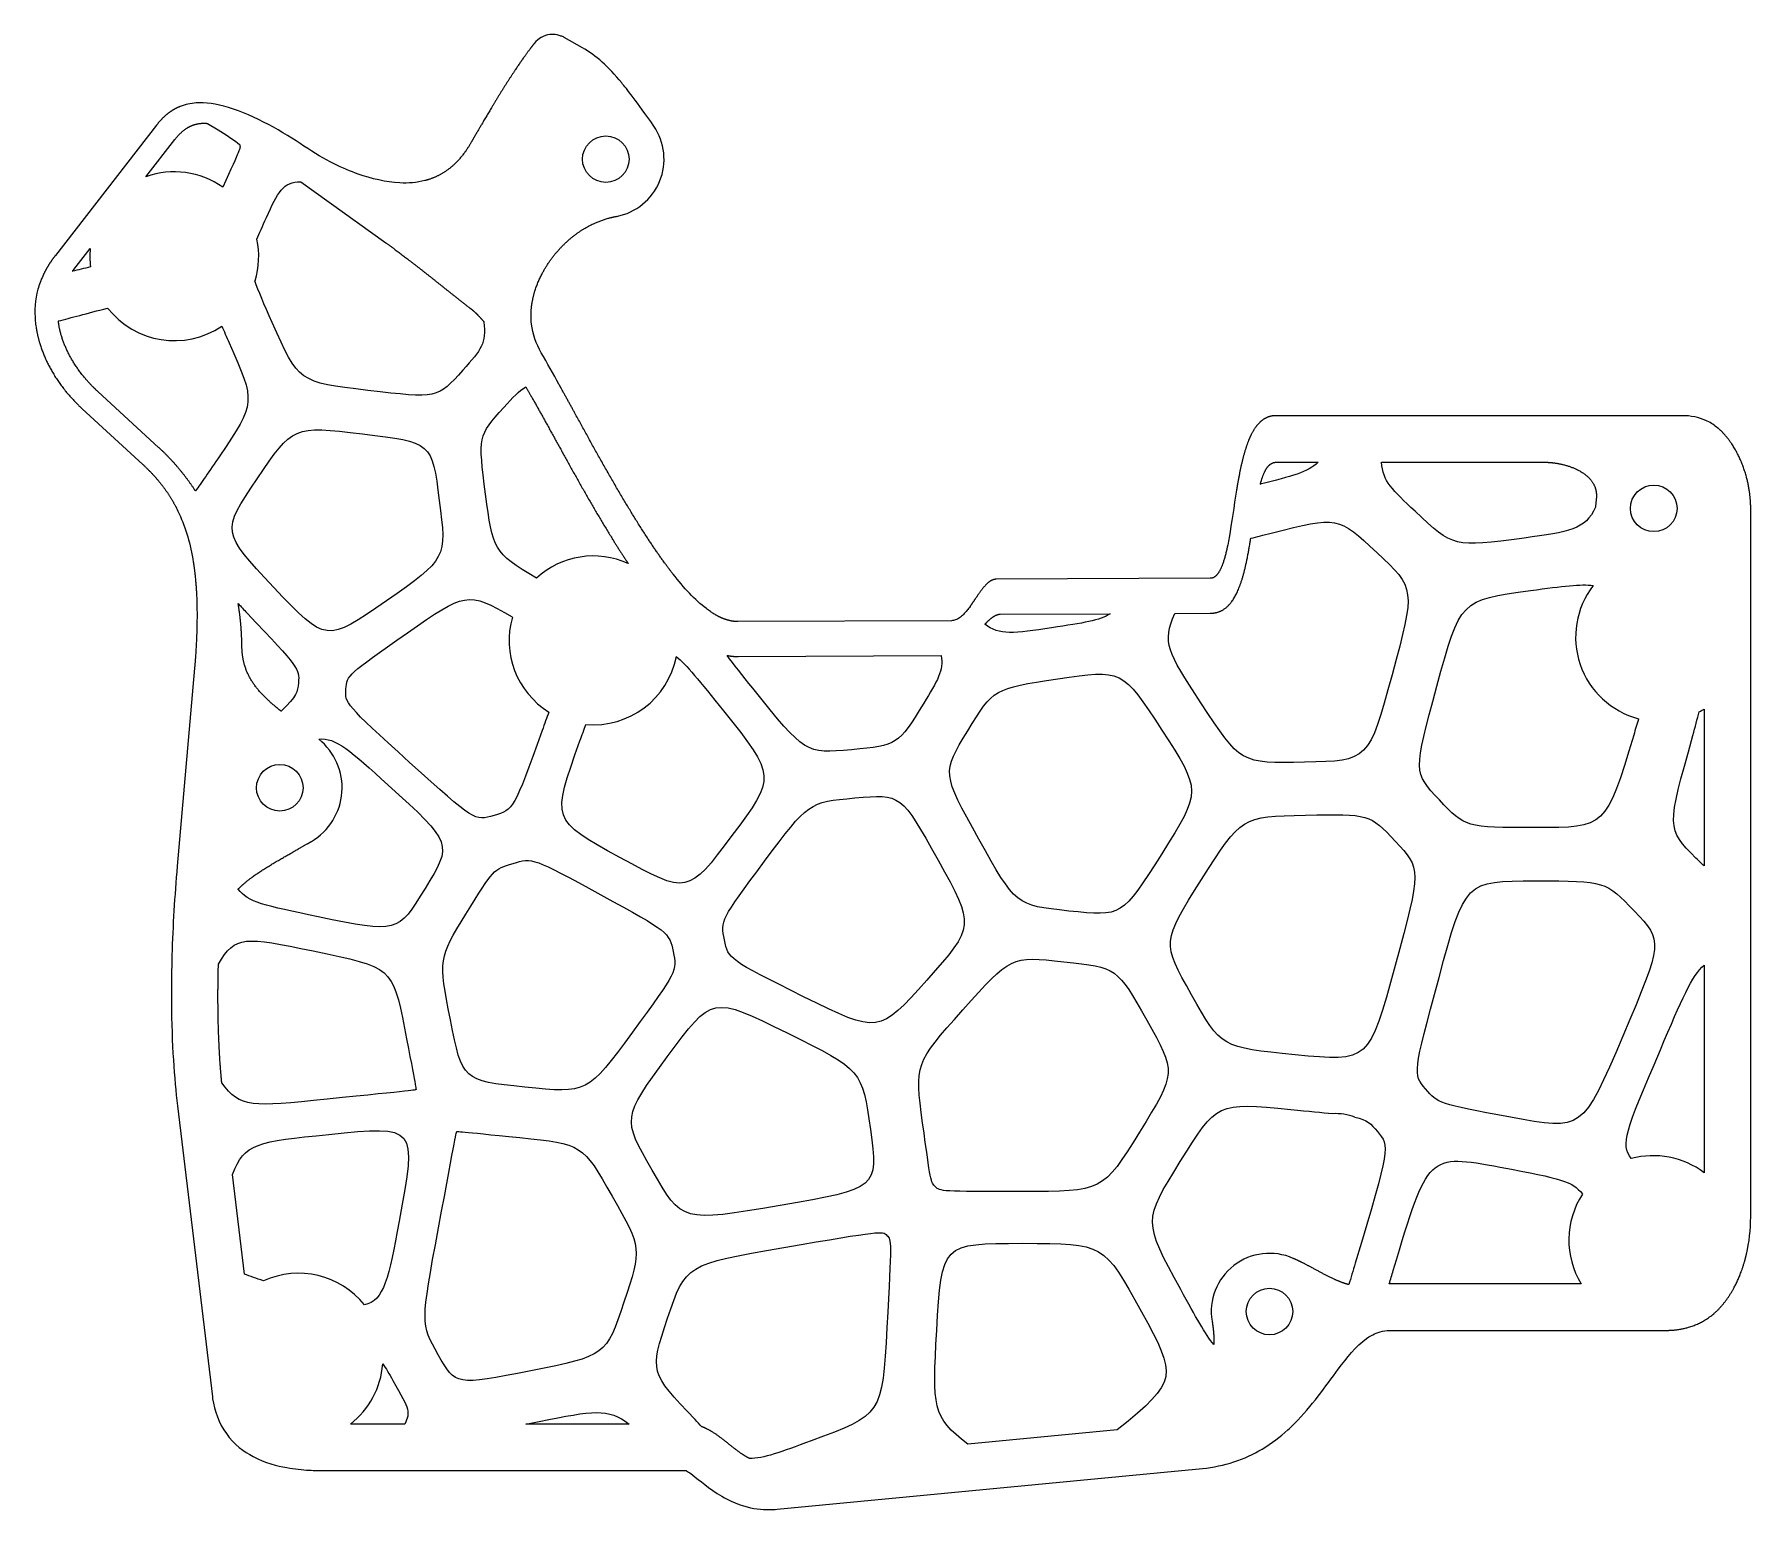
# Model space of a CAD drawing. Header units: millimetres. Extents: x -115 to 32, y -70 to 57.
import ezdxf

# ---------------------------------------------------------------- set-up
doc = ezdxf.new("R2010")
doc.units = ezdxf.units.MM
doc.layers.get('0').update_dxf_attribs({"linetype": 'CONTINUOUS'})

msp = doc.modelspace()

# ---------------------------------------------------------------- linework, layer by layer
for p, q in [((-68.01, 55.57), (-69.58, 56.46)), ((-104.59, 48.91), (-113.27, 37.73)), ((-105.5, 44.49), (-103.01, 47.69)), ((-92.19, 44.05), (-84.89, 38.81)), ((-111.69, 36.51), (-110.28, 38.33)), ((-114.93, 31.56), (-114.93, 31.54)), ((-104.41, 21.24), (-109.61, 26.02)), ((-110.96, 24.55), (-105.76, 19.77)), ((26.44, 23.96), (-8.44, 23.96)), ((-8.44, 19.96), (-4.83, 19.96)), ((0.62, 19.96), (14.69, 19.96)), ((32.33, -44.87), (32.33, 16)), ((-14.1, 9.99), (-32.48, 9.91)), ((-36.3, 6.35), (-54.65, 6.27)), ((-32.13, 6.91), (-22.67, 6.95)), ((-17.13, 6.97), (-14.09, 6.99)), ((-54.63, 3.27), (-37.2, 3.35)), ((-101.32, 2.26), (-102.81, -14.75)), ((28.33, -1.24), (28.33, -14.72)), ((28.33, -23.24), (28.33, -41.07)), ((-102.79, -35.33), (-99.79, -60.33)), ((-97.03, -49.79), (-98.05, -41.23)), ((17.76, -50.62), (1.6, -50.62)), ((1.6, -54.62), (25, -54.62)), ((-83.27, -62.67), (-87.92, -62.67)), ((-64, -62.67), (-72.86, -62.67)), ((-22.08, -63.16), (-34.91, -64.39)), ((-90.07, -66.67), (-59.11, -66.67)), ((-51.27, -69.98), (-14.76, -66.48))]:
    msp.add_line(p, q)
for centre in [(-66, 46), (24, 16), (-94, -8), (-9, -53)]:
    msp.add_circle(centre, 2)
for centre, radius, start, end in [((-66, 46), 5, -79.3896, 34.6059), ((-103.06, 37.66), 7.25, 54.9416, 109.6462), ((-103.06, 37.66), 7.25, 174.71, 187.2001), ((-103.06, 37.66), 7.25, -16.9137, 11.648), ((-103.06, 37.66), 7.25, 217.8577, 304.1842), ((24, 16), 5, 172.1427, 178.9491), ((-67.06, 4.66), 7.25, 65.7549, 132.435), ((24.54, 4.94), 7.25, 142.4214, 255.2747), ((-67.06, 4.66), 7.25, 163.9288, 238.0884), ((-67.06, 4.66), 7.25, 264.8325, 349.0109), ((24.54, 4.94), 7.25, 297.6111, 301.4349), ((-94, -8), 5.35, -59.4772, 51.2215), ((-3.36, -41), 5, 70.1769, 92.5484), ((23.96, -46.86), 7.25, 52.9366, 105.1809), ((23.96, -46.86), 7.25, 146.9826, 211.2536), ((-9, -53), 5, 65.9174, 189.5666), ((-92.39, -56.96), 7.25, 38.6541, 114.4734), ((-92.39, -56.96), 7.25, 308.0543, 355.7044)]:
    msp.add_arc(centre, radius, start, end)
for points, degree, knots in [([(-69.85, 56.58), (-69.95, 56.62), (-70.07, 56.66), (-70.39, 56.72), (-70.6, 56.73), (-71.07, 56.67), (-71.32, 56.58), (-71.77, 56.33), (-71.97, 56.16), (-72.14, 55.95)], 3, [-0.2547127, -0.2547127, -0.2547127, -0.2547127, -0.2202922, -0.2202922, -0.1562578, -0.1562578, -0.0781289, -0.0781289, 0, 0, 0, 0]), ([(-72.14, 55.95), (-72.23, 55.83), (-72.57, 55.4), (-73.14, 54.62), (-73.95, 53.44), (-75.01, 51.78), (-76, 50.13), (-76.76, 48.83), (-77.29, 47.92), (-77.55, 47.46)], 5, [-0.4406983, -0.4406983, -0.4406983, -0.4406983, -0.4406983, -0.4406983, -0.4, -0.3, -0.2, -0.1, 0, 0, 0, 0, 0, 0]), ([(-61.88, 48.84), (-63.34, 50.94), (-64.22, 52.05), (-65.79, 53.95), (-66.83, 54.91), (-68.01, 55.57)], 3, [0, 0, 0, 0, 0.766676, 0.766676, 2.880231, 2.880231, 2.880231, 2.880231]), ([(-91.93, 47.13), (-93.63, 48.29), (-96.15, 49.76), (-99.48, 50.77), (-100.39, 50.89), (-101.66, 50.8), (-102.12, 50.7), (-102.55, 50.53)], 3, [0, 0, 0, 0, 0.615575, 0.615575, 0.904314, 0.904314, 1.075273, 1.075273, 1.075273, 1.075273]), ([(-103.01, 47.69), (-102.65, 48.15), (-102.12, 48.67), (-101.56, 48.98), (-100.98, 49.11), (-100.38, 49.09), (-100.2, 49.07)], 5, [0, 0, 0, 0, 0, 0, 0.2, 0.282051, 0.282051, 0.282051, 0.282051, 0.282051, 0.282051]), ([(-77.55, 47.46), (-77.96, 46.75), (-78.66, 45.77), (-79.44, 45.05), (-80.29, 44.55), (-81.19, 44.25), (-81.53, 44.16)], 5, [-1, -1, -1, -1, -1, -1, -0.8, -0.6782261, -0.6782261, -0.6782261, -0.6782261, -0.6782261, -0.6782261]), ([(-81.53, 44.16), (-82.24, 43.98), (-82.96, 43.92), (-84.89, 44.02), (-86.13, 44.32), (-88.5, 45.16), (-90.12, 45.9), (-91.93, 47.13)], 3, [0.583175, 0.583175, 0.583175, 0.583175, 0.825871, 0.825871, 1.231248, 1.231248, 1.667752, 1.667752, 1.667752, 1.667752]), ([(-72.37, 33.41), (-72.32, 33.78), (-72.13, 34.74), (-71.57, 36.25), (-70.32, 38.19), (-68.61, 39.75), (-66.95, 40.61), (-65.72, 40.97), (-65.08, 41.09)], 5, [-0.7285683, -0.7285683, -0.7285683, -0.7285683, -0.7285683, -0.7285683, -0.6, -0.4, -0.2, 0, 0, 0, 0, 0, 0]), ([(-84.89, 38.81), (-84.24, 38.34), (-82.94, 37.37), (-81.48, 36.24), (-80.04, 35.07), (-78.59, 33.92), (-77.77, 33.28), (-77.59, 33.15)], 5, [0, 0, 0, 0, 0, 0, 0.2, 0.4, 0.4556512, 0.4556512, 0.4556512, 0.4556512, 0.4556512, 0.4556512]), ([(-114.36, 35.95), (-114.53, 35.59), (-114.66, 35.22), (-115.02, 33.93), (-115.08, 33.01), (-114.98, 31.91), (-114.96, 31.74), (-114.93, 31.56)], 3, [0.2120806, 0.2120806, 0.2120806, 0.2120806, 0.3331678, 0.3331678, 0.6130009, 0.6130009, 0.66566, 0.66566, 0.66566, 0.66566]), ([(-71.54, 29.37), (-71.98, 30.14), (-72.27, 30.96), (-72.44, 32.36), (-72.44, 32.89), (-72.37, 33.41)], 3, [0, 0, 0, 0, 0.2654692, 0.2654692, 0.424886, 0.424886, 0.424886, 0.424886]), ([(-114.93, 31.54), (-114.86, 31.12), (-114.66, 30.16), (-114.14, 28.67), (-113.37, 27.24), (-112.33, 25.9), (-111.44, 24.99), (-110.96, 24.55)], 5, [0.4489839, 0.4489839, 0.4489839, 0.4489839, 0.4489839, 0.4489839, 0.6, 0.8, 1, 1, 1, 1, 1, 1]), ([(-109.61, 26.02), (-109.99, 26.37), (-110.71, 27.1), (-111.64, 28.26), (-112.34, 29.5), (-112.8, 30.79), (-112.97, 31.66), (-113.02, 32.1), (-113.02, 32.1)], 5, [0, 0, 0, 0, 0, 0, 0.2, 0.4, 0.6, 0.600984, 0.600984, 0.600984, 0.600984, 0.600984, 0.600984]), ([(-60.26, 10.4), (-61, 11.35), (-62.74, 13.8), (-64.75, 17.1), (-66.76, 20.7), (-68.67, 24.21), (-69.8, 26.26), (-70, 26.62)], 5, [0.2488478, 0.2488478, 0.2488478, 0.2488478, 0.2488478, 0.2488478, 0.4, 0.6, 0.6427383, 0.6427383, 0.6427383, 0.6427383, 0.6427383, 0.6427383]), ([(-72.86, 26.43), (-72.34, 25.52), (-70.92, 22.99), (-69.21, 19.84), (-67.4, 16.57), (-65.53, 13.46), (-64.28, 11.57), (-64.08, 11.27)], 5, [0.2756022, 0.2756022, 0.2756022, 0.2756022, 0.2756022, 0.2756022, 0.4, 0.6, 0.6382781, 0.6382781, 0.6382781, 0.6382781, 0.6382781, 0.6382781]), ([(-8.44, 23.96), (-8.95, 23.96), (-9.46, 23.8), (-9.9, 23.45), (-10.27, 22.94), (-10.59, 22.3), (-10.63, 22.22)], 5, [0, 0, 0, 0, 0, 0, 0.2, 0.2273734, 0.2273734, 0.2273734, 0.2273734, 0.2273734, 0.2273734]), ([(29.39, 22.99), (29.11, 23.21), (28.81, 23.4), (28.17, 23.69), (27.85, 23.79), (27.17, 23.93), (26.81, 23.96), (26.44, 23.96)], 3, [1.0967862, 1.0967862, 1.0967862, 1.0967862, 1.2716945, 1.2716945, 1.4328662, 1.4328662, 1.6076695, 1.6076695, 1.6076695, 1.6076695]), ([(-10.63, 22.22), (-10.86, 21.72), (-11.16, 20.9), (-11.4, 19.96), (-11.6, 18.94), (-11.78, 17.88), (-11.83, 17.57)], 5, [0.2273734, 0.2273734, 0.2273734, 0.2273734, 0.2273734, 0.2273734, 0.4, 0.4724579, 0.4724579, 0.4724579, 0.4724579, 0.4724579, 0.4724579]), ([(32.33, 16), (32.33, 16.45), (32.27, 17.35), (32.05, 18.69), (31.53, 20.22), (30.76, 21.59), (30.06, 22.42), (29.57, 22.85), (29.39, 22.99)], 5, [0, 0, 0, 0, 0, 0, 0.2, 0.4, 0.6, 0.7108519, 0.7108519, 0.7108519, 0.7108519, 0.7108519, 0.7108519]), ([(-101.25, 17.5), (-101.32, 17.61), (-101.85, 18.41), (-102.44, 19.19), (-103.07, 19.94), (-103.76, 20.65), (-104.41, 21.24)], 5, [-0.2294064, -0.2294064, -0.2294064, -0.2294064, -0.2294064, -0.2294064, -0.2, 0, 0, 0, 0, 0, 0]), ([(-105.76, 19.77), (-105.13, 19.19), (-104.45, 18.47), (-103.86, 17.72), (-103.36, 16.95), (-102.94, 16.16), (-102.86, 16.01)], 5, [0, 0, 0, 0, 0, 0, 0.2, 0.2450399, 0.2450399, 0.2450399, 0.2450399, 0.2450399, 0.2450399]), ([(-9.79, 18.07), (-9.75, 18.21), (-9.56, 18.89), (-9.33, 19.43), (-9.06, 19.8), (-8.74, 19.96), (-8.44, 19.96)], 5, [-0.2470822, -0.2470822, -0.2470822, -0.2470822, -0.2470822, -0.2470822, -0.2, 0, 0, 0, 0, 0, 0]), ([(-11.83, 17.57), (-12.06, 16.18), (-12.25, 14.75), (-12.51, 13.28), (-12.55, 13.06), (-12.59, 12.85)], 3, [0.695623, 0.695623, 0.695623, 0.695623, 1.0160038, 1.0160038, 1.0739146, 1.0739146, 1.0739146, 1.0739146]), ([(-102.86, 16.01), (-102.78, 15.85), (-102.71, 15.69), (-102.06, 14.28), (-101.67, 12.92), (-101.43, 11.39)], 3, [0.4878121, 0.4878121, 0.4878121, 0.4878121, 0.5416064, 0.5416064, 0.9523088, 0.9523088, 0.9523088, 0.9523088]), ([(-14.09, 6.99), (-13.57, 6.99), (-12.65, 7.26), (-11.8, 8.25), (-11.25, 9.89), (-10.87, 11.85), (-10.67, 13.04), (-10.61, 13.43)], 5, [-1, -1, -1, -1, -1, -1, -0.8, -0.6, -0.5022876, -0.5022876, -0.5022876, -0.5022876, -0.5022876, -0.5022876]), ([(-12.59, 12.85), (-12.66, 12.51), (-12.88, 11.52), (-13.14, 10.73), (-13.45, 10.2), (-13.82, 9.99), (-14.1, 9.99)], 5, [0.7032201, 0.7032201, 0.7032201, 0.7032201, 0.7032201, 0.7032201, 0.8, 1, 1, 1, 1, 1, 1]), ([(-101.43, 11.39), (-101.38, 11.1), (-101.24, 10.09), (-101.09, 8.33), (-101.07, 6.52), (-101.14, 4.65), (-101.25, 3.06), (-101.32, 2.26)], 5, [0.5168525, 0.5168525, 0.5168525, 0.5168525, 0.5168525, 0.5168525, 0.6, 0.8, 1, 1, 1, 1, 1, 1]), ([(-57.01, 7.13), (-57.13, 7.21), (-57.25, 7.3), (-58.35, 8.13), (-59.31, 9.19), (-60.24, 10.37), (-60.25, 10.38), (-60.26, 10.4)], 3, [0.2543383, 0.2543383, 0.2543383, 0.2543383, 0.2981824, 0.2981824, 0.6689253, 0.6689253, 0.6743038, 0.6743038, 0.6743038, 0.6743038]), ([(-32.48, 9.91), (-32.63, 9.91), (-32.93, 9.83), (-33.37, 9.51), (-33.82, 8.92), (-34.26, 8.24), (-34.56, 7.8), (-34.71, 7.59), (-34.71, 7.58)], 5, [0, 0, 0, 0, 0, 0, 0.2, 0.4, 0.6, 0.6016782, 0.6016782, 0.6016782, 0.6016782, 0.6016782, 0.6016782]), ([(-97.25, 4.15), (-97.26, 4.56), (-97.28, 5.3), (-97.33, 6.03), (-97.41, 6.77), (-97.52, 7.49), (-97.57, 7.82)], 5, [-0.8953787, -0.8953787, -0.8953787, -0.8953787, -0.8953787, -0.8953787, -0.8, -0.7224715, -0.7224715, -0.7224715, -0.7224715, -0.7224715, -0.7224715]), ([(-34.71, 7.58), (-34.8, 7.47), (-34.89, 7.35), (-35.18, 6.99), (-35.39, 6.76), (-35.73, 6.52), (-35.84, 6.46), (-36.07, 6.38), (-36.18, 6.35), (-36.3, 6.35)], 3, [0.289692, 0.289692, 0.289692, 0.289692, 0.3249064, 0.3249064, 0.4077089, 0.4077089, 0.4454896, 0.4454896, 0.4807376, 0.4807376, 0.4807376, 0.4807376]), ([(-33.44, 6.05), (-33.32, 6.17), (-33.04, 6.46), (-32.76, 6.7), (-32.51, 6.85), (-32.26, 6.91), (-32.13, 6.91)], 5, [-0.3307108, -0.3307108, -0.3307108, -0.3307108, -0.3307108, -0.3307108, -0.2, 0, 0, 0, 0, 0, 0]), ([(-93.89, -1.42), (-93.97, -1.36), (-94.38, -1.03), (-95.09, -0.43), (-96.05, 0.5), (-96.78, 1.57), (-97.16, 2.77), (-97.25, 3.67), (-97.25, 4.15)], 5, [0.3539035, 0.3539035, 0.3539035, 0.3539035, 0.3539035, 0.3539035, 0.4, 0.6, 0.8, 1, 1, 1, 1, 1, 1]), ([(-97.57, -16.7), (-97.5, -16.63), (-97.11, -16.25), (-96.33, -15.6), (-95.06, -14.76), (-93.7, -13.99), (-92.47, -13.3), (-91.67, -12.84), (-91.28, -12.61)], 5, [-0.644849, -0.644849, -0.644849, -0.644849, -0.644849, -0.644849, -0.6, -0.4, -0.2, 0, 0, 0, 0, 0, 0]), ([(-103.26, -22.39), (-103.29, -23.24), (-103.3, -24.09), (-103.33, -28.85), (-103.15, -31.94), (-102.89, -34.42)], 3, [0.767077, 0.767077, 0.767077, 0.767077, 1.023964, 1.023964, 2.193587, 2.193587, 2.193587, 2.193587]), ([(-98.98, -33.35), (-99.03, -32.86), (-99.14, -31.59), (-99.26, -29.55), (-99.32, -27.51), (-99.32, -25.47), (-99.29, -23.92), (-99.27, -23.16)], 5, [-0.923537, -0.923537, -0.923537, -0.923537, -0.923537, -0.923537, -0.8, -0.6, -0.4077404, -0.4077404, -0.4077404, -0.4077404, -0.4077404, -0.4077404]), ([(31.93, -48.22), (31.94, -48.17), (31.95, -48.12), (32.21, -47.03), (32.33, -45.96), (32.33, -44.87)], 3, [1.0295937, 1.0295937, 1.0295937, 1.0295937, 1.04369, 1.04369, 1.3668248, 1.3668248, 1.3668248, 1.3668248]), ([(-2.18, -50.69), (-2.34, -50.65), (-2.77, -50.52), (-3.47, -50.24), (-4.42, -49.75), (-5.37, -49.22), (-6.16, -48.8), (-6.69, -48.55), (-6.96, -48.44)], 5, [-0.710991, -0.710991, -0.710991, -0.710991, -0.710991, -0.710991, -0.6, -0.4, -0.2, 0, 0, 0, 0, 0, 0]), ([(25, -54.62), (25.65, -54.62), (26.85, -54.5), (28.39, -53.98), (29.9, -52.75), (30.96, -51.05), (31.54, -49.63), (31.82, -48.66), (31.93, -48.22)], 5, [0, 0, 0, 0, 0, 0, 0.2, 0.4, 0.6, 0.7644658, 0.7644658, 0.7644658, 0.7644658, 0.7644658, 0.7644658]), ([(-7.43, -63.17), (-7.24, -63), (-7.04, -62.81), (-5.37, -61.13), (-4.19, -59.42), (-2.39, -57.01), (-1.56, -55.95), (-0.4, -55.12), (-0.18, -55), (0.01, -54.92)], 3, [0.762811, 0.762811, 0.762811, 0.762811, 0.8178716, 0.8178716, 1.2322193, 1.2322193, 1.4965191, 1.4965191, 1.5723307, 1.5723307, 1.5723307, 1.5723307]), ([(-99.79, -60.33), (-99.78, -60.39), (-99.78, -60.44), (-99.77, -60.5), (-99.62, -61.51), (-99.23, -62.61), (-98.59, -63.49), (-97.93, -64.41), (-97.07, -65.05), (-96.29, -65.46), (-95.22, -66.03), (-94.26, -66.25), (-93.4, -66.4), (-92.72, -66.52), (-92.09, -66.59), (-91.48, -66.63)], 3, [-1, -1, -1, -1, -0.9903296, -0.9903296, -0.9903296, -0.8077832, -0.8077832, -0.8077832, -0.6197644, -0.6197644, -0.6197644, -0.3629127, -0.3629127, -0.3629127, -0.1597162, -0.1597162, -0.1597162, -0.1597162]), ([(-53.64, -65.63), (-53.86, -65.52), (-54.36, -65.23), (-55.11, -64.67), (-55.89, -63.99), (-56.7, -63.39), (-57.34, -63.06), (-57.69, -62.92), (-57.75, -62.9)], 5, [-0.7509284, -0.7509284, -0.7509284, -0.7509284, -0.7509284, -0.7509284, -0.6, -0.4, -0.2, -0.1639102, -0.1639102, -0.1639102, -0.1639102, -0.1639102, -0.1639102]), ([(-14.76, -66.48), (-12.91, -66.3), (-11.11, -65.7), (-9.62, -64.81), (-8.8, -64.32), (-8.08, -63.76), (-7.43, -63.17)], 3, [0, 0, 0, 0, 0.1711286, 0.1711286, 0.1711286, 0.264863, 0.264863, 0.264863, 0.264863]), ([(-59.11, -66.67), (-59.06, -66.69), (-58.96, -66.75), (-58.16, -67.29), (-57.54, -67.91), (-56, -68.9), (-55.21, -69.38), (-53.35, -69.95), (-52.6, -70.02), (-51.96, -70.02)], 3, [0, 0, 0, 0, 0.0154714, 0.0154714, 0.0748161, 0.0748161, 0.0974632, 0.0974632, 0.1155872, 0.1155872, 0.1155872, 0.1155872])]:
    msp.add_open_spline(points, degree=degree, knots=knots)
for points, degree in [([(-69.58, 56.46), (-69.67, 56.51), (-69.76, 56.55), (-69.85, 56.58)], 3), ([(-102.55, 50.53), (-103, 50.35), (-103.43, 50.1), (-103.84, 49.79), (-104.23, 49.39), (-104.59, 48.91)], 5), ([(-100.2, 49.07), (-97.47, 47.37), (-97.46, 47.32), (-97.43, 47.16)], 3), ([(-97.43, 47.16), (-97.38, 46.95), (-97.37, 46.94), (-98.9, 43.59)], 3), ([(-95.15, 40.98), (-94.16, 43.14), (-93.73, 44.1), (-92.19, 44.05)], 3), ([(-95.96, 39.12), (-95.76, 39.64), (-95.48, 40.24), (-95.15, 40.98)], 3), ([(-113.27, 37.73), (-113.55, 37.38), (-113.79, 37.03), (-114.01, 36.67), (-114.2, 36.31), (-114.36, 35.95)], 5), ([(-110.25, 36.75), (-110.81, 36.61), (-111.33, 36.48), (-111.8, 36.37)], 3), ([(-111.8, 36.37), (-111.78, 36.4), (-111.76, 36.43), (-111.74, 36.45), (-111.72, 36.48), (-111.69, 36.51)], 5), ([(-94.65, 31.97), (-95.36, 33.57), (-95.85, 34.67), (-96.13, 35.55)], 3), ([(-113.02, 32.1), (-111.96, 32.38), (-110.58, 32.74), (-108.79, 33.21)], 3), ([(-77.59, 33.15), (-77.39, 33), (-77.18, 32.81), (-76.95, 32.58), (-76.72, 32.32), (-76.47, 32.03)], 5), ([(-98.99, 31.66), (-98.79, 31.23), (-98.58, 30.75), (-98.34, 30.21)], 3), ([(-86.43, 26.14), (-92.39, 26.84), (-92.39, 26.84), (-94.65, 31.97)], 3), ([(-76.47, 32.03), (-76.25, 30.14), (-76.68, 29.66), (-78.27, 27.88)], 3), ([(-98.34, 30.21), (-96.07, 25.08), (-96.07, 25.08), (-99.15, 20.52)], 3), ([(-70, 26.62), (-70.52, 27.57), (-71.04, 28.49), (-71.54, 29.37)], 3), ([(-78.27, 27.88), (-80.46, 25.43), (-80.46, 25.43), (-86.43, 26.14)], 3), ([(-74.77, 24.66), (-73.97, 25.55), (-73.46, 26.12), (-72.86, 26.43)], 3), ([(-76.32, 17.21), (-76.97, 22.22), (-76.97, 22.22), (-74.77, 24.66)], 3), ([(-95.94, 18.54), (-92.86, 23.1), (-92.86, 23.1), (-86.9, 22.4)], 3), ([(-86.9, 22.4), (-80.94, 21.69), (-80.94, 21.69), (-80.3, 16.69)], 3), ([(-99.15, 20.52), (-100.09, 19.14), (-100.74, 18.18), (-101.25, 17.5)], 3), ([(-4.83, 19.96), (-5.69, 19.11), (-7.11, 18.75), (-9.79, 18.07)], 3), ([(3.5, 15.75), (1.54, 17.58), (0.73, 18.33), (0.62, 19.96)], 3), ([(14.69, 19.96), (14.94, 19.96), (15.44, 19.93), (16.2, 19.81), (17.21, 19.5), (18.31, 18.89), (18.91, 18.18), (19.1, 17.5), (19.09, 16.97), (19.05, 16.68)], 5), ([(-94.52, 9.21), (-99.02, 13.98), (-99.02, 13.98), (-95.94, 18.54)], 3), ([(-80.3, 16.69), (-79.66, 11.68), (-79.66, 11.68), (-84.83, 8.06)], 3), ([(-71.95, 10.01), (-75.69, 12.22), (-75.72, 12.48), (-76.32, 17.21)], 3), ([(-8.85, 13.88), (-3.11, 15.33), (-3.11, 15.33), (0.21, 12.22)], 3), ([(12.86, 13.45), (6.82, 12.64), (6.82, 12.64), (3.5, 15.75)], 3), ([(19, 16.09), (18.12, 14.17), (16.73, 13.98), (12.86, 13.45)], 3), ([(-10.61, 13.43), (-10.09, 13.57), (-9.51, 13.72), (-8.85, 13.88)], 3), ([(0.21, 12.22), (3.53, 9.11), (3.53, 9.11), (1.53, 1.71)], 3), ([(-84.83, 8.06), (-90.01, 4.45), (-90.01, 4.45), (-94.52, 9.21)], 3), ([(5.37, 0.72), (7.38, 8.12), (7.38, 8.12), (13.42, 8.94)], 3), ([(13.42, 8.94), (16.23, 9.32), (17.73, 9.52), (18.8, 9.37)], 3), ([(-97.57, 7.82), (-97.33, 7.56), (-97.08, 7.29), (-96.81, 7.01)], 3), ([(-83.04, 5.31), (-78.1, 8.76), (-77.87, 8.92), (-74.03, 6.67)], 3), ([(-96.81, 7.01), (-92.3, 2.24), (-92.3, 2.24), (-92.4, 1.02)], 3), ([(-54.65, 6.27), (-55.1, 6.27), (-55.56, 6.36), (-56.03, 6.53), (-56.52, 6.79), (-57.01, 7.13)], 5), ([(-27.71, 5.74), (-30.9, 5.26), (-32.24, 5.05), (-33.44, 6.05)], 3), ([(-22.67, 6.95), (-23.59, 6.36), (-24.97, 6.15), (-27.71, 5.74)], 3), ([(-14.89, -0.7), (-17.8, 3.76), (-18.22, 4.42), (-17.13, 6.97)], 3), ([(-88.32, 0.47), (-88.21, 1.69), (-88.21, 1.69), (-83.04, 5.31)], 3), ([(-59.95, 3.28), (-59.08, 2.59), (-57.96, 1.19), (-55.89, -1.4)], 3), ([(-55.59, 3.37), (-55.4, 3.33), (-55.2, 3.3), (-55.01, 3.28), (-54.82, 3.27), (-54.63, 3.27)], 5), ([(-53.37, 0.54), (-54.29, 1.69), (-55.02, 2.61), (-55.59, 3.37)], 3), ([(-37.2, 3.35), (-36.97, 2.08), (-37.52, 1.18), (-38.7, -0.74)], 3), ([(-27.18, 1.35), (-21.66, 2.19), (-21.66, 2.19), (-18.25, -3.04)], 3), ([(1.53, 1.71), (-0.48, -5.69), (-0.48, -5.69), (-5.98, -5.81)], 3), ([(-92.4, 1.02), (-92.47, 0.2), (-92.49, -0.07), (-93.89, -1.42)], 3), ([(-82.85, -5.82), (-88.42, -0.75), (-88.42, -0.75), (-88.32, 0.47)], 3), ([(-44.89, -4.73), (-48.86, -5.09), (-48.86, -5.09), (-53.37, 0.54)], 3), ([(-34.92, -3.11), (-32.7, 0.52), (-32.7, 0.52), (-27.18, 1.35)], 3), ([(5.59, -9.05), (3.36, -6.68), (3.36, -6.68), (5.37, 0.72)], 3), ([(-55.89, -1.4), (-51.38, -7.03), (-51.38, -7.03), (-55.17, -12.11)], 3), ([(-38.7, -0.74), (-40.92, -4.36), (-40.92, -4.36), (-44.89, -4.73)], 3), ([(-5.98, -5.81), (-11.48, -5.93), (-11.48, -5.93), (-14.89, -0.7)], 3), ([(-70.89, -1.5), (-71.07, -1.98), (-71.26, -2.51), (-71.46, -3.08)], 3), ([(-68.22, -3.97), (-68.04, -3.47), (-67.87, -3), (-67.72, -2.56)], 3), ([(22.7, -2.07), (22.57, -2.51), (22.43, -2.97), (22.28, -3.47)], 3), ([(27.37, -3.5), (27.57, -2.76), (27.74, -2.09), (27.9, -1.48)], 3), ([(-90.65, -3.83), (-89.23, -3.63), (-87.87, -4.88), (-84.72, -7.74)], 3), ([(-71.46, -3.08), (-73.91, -9.88), (-73.91, -9.88), (-75.6, -10.38)], 3), ([(-64.81, -13.98), (-70.67, -10.77), (-70.67, -10.77), (-68.22, -3.97)], 3), ([(-33.96, -12.42), (-37.13, -6.73), (-37.13, -6.73), (-34.92, -3.11)], 3), ([(-18.25, -3.04), (-14.85, -8.27), (-14.85, -8.27), (-18.26, -13.68)], 3), ([(22.28, -3.47), (19.89, -11.43), (19.89, -11.43), (13.85, -11.43)], 3), ([(27.62, -14.04), (25.11, -11.5), (25.11, -11.5), (27.37, -3.5)], 3), ([(-75.6, -10.38), (-77.28, -10.88), (-77.28, -10.88), (-82.85, -5.82)], 3), ([(-84.72, -7.74), (-79.16, -12.8), (-79.16, -12.8), (-81.52, -16.65)], 3), ([(-44.61, -8.88), (-40.64, -8.52), (-40.64, -8.52), (-37.47, -14.21)], 3), ([(-52.37, -14.32), (-48.59, -9.24), (-48.59, -9.24), (-44.61, -8.88)], 3), ([(-5.91, -10.35), (-0.41, -10.24), (-0.41, -10.24), (1.81, -12.61)], 3), ([(13.85, -11.43), (7.82, -11.42), (7.82, -11.42), (5.59, -9.05)], 3), ([(-14.83, -15.88), (-11.41, -10.47), (-11.41, -10.47), (-5.91, -10.35)], 3), ([(-55.17, -12.11), (-58.96, -17.18), (-58.96, -17.18), (-64.81, -13.98)], 3), ([(-26.23, -18.59), (-30.8, -18.1), (-30.8, -18.1), (-33.96, -12.42)], 3), ([(1.81, -12.61), (4.04, -14.97), (4.04, -14.97), (1.8, -23.27)], 3), ([(-78.01, -18.85), (-75.66, -15), (-75.66, -15), (-73.97, -14.5)], 3), ([(-73.97, -14.5), (-72.28, -14), (-72.28, -14), (-66.42, -17.2)], 3), ([(-55.81, -21.07), (-56.16, -19.4), (-56.16, -19.4), (-52.37, -14.32)], 3), ([(-37.47, -14.21), (-34.31, -19.9), (-34.31, -19.9), (-38.43, -24.53)], 3), ([(-18.26, -13.68), (-21.67, -19.08), (-21.67, -19.08), (-26.23, -18.59)], 3), ([(28.33, -14.72), (28.11, -14.52), (27.88, -14.29), (27.62, -14.04)], 3), ([(-102.81, -14.75), (-103.03, -17.3), (-103.19, -19.84), (-103.26, -22.39)], 3), ([(-15.69, -25.8), (-18.24, -21.28), (-18.24, -21.28), (-14.83, -15.88)], 3), ([(5.56, -24.29), (7.8, -16), (7.8, -16), (13.84, -16)], 3), ([(13.84, -16), (19.87, -16.01), (19.87, -16.01), (22.34, -18.6)], 3), ([(-90.7, -19.09), (-95.29, -18.14), (-96.79, -17.83), (-97.57, -16.7)], 3), ([(-81.52, -16.65), (-83.87, -20.5), (-83.87, -20.5), (-90.7, -19.09)], 3), ([(-66.42, -17.2), (-60.57, -20.41), (-60.57, -20.41), (-60.21, -22.08)], 3), ([(-79.35, -27.93), (-80.37, -22.7), (-80.37, -22.7), (-78.01, -18.85)], 3), ([(22.34, -18.6), (24.8, -21.19), (24.8, -21.19), (21.34, -29.33)], 3), ([(-99.27, -23.16), (-97.82, -20.64), (-96.99, -20.81), (-91.14, -22.02)], 3), ([(-91.14, -22.02), (-84.32, -23.43), (-84.32, -23.43), (-83.29, -28.66)], 3), ([(-60.21, -22.08), (-59.86, -23.75), (-59.86, -23.75), (-63.72, -29.01)], 3), ([(-49.01, -25.95), (-55.46, -22.74), (-55.46, -22.74), (-55.81, -21.07)], 3), ([(-35.34, -27.09), (-31.22, -22.46), (-31.22, -22.46), (-26.65, -22.95)], 3), ([(-26.65, -22.95), (-22.09, -23.44), (-22.09, -23.44), (-19.54, -27.96)], 3), ([(1.8, -23.27), (-0.45, -31.56), (-0.45, -31.56), (-6.79, -30.94)], 3), ([(24.57, -30.51), (26.42, -26.16), (27.28, -24.14), (28.33, -23.24)], 3), ([(-38.43, -24.53), (-42.56, -29.15), (-42.56, -29.15), (-49.01, -25.95)], 3), ([(4.4, -33.87), (3.32, -32.59), (3.32, -32.59), (5.56, -24.29)], 3), ([(-6.79, -30.94), (-13.14, -30.32), (-13.14, -30.32), (-15.69, -25.8)], 3), ([(-72.95, -33.72), (-78.32, -33.16), (-78.32, -33.16), (-79.35, -27.93)], 3), ([(-60.72, -31.12), (-56.87, -25.86), (-56.87, -25.86), (-50.42, -29.07)], 3), ([(-38.79, -36.79), (-39.47, -31.72), (-39.47, -31.72), (-35.34, -27.09)], 3), ([(-19.54, -27.96), (-17, -32.47), (-17, -32.47), (-20.16, -37.58)], 3), ([(-83.29, -28.66), (-82.27, -33.9), (-82.27, -33.9), (-82.31, -33.94)], 3), ([(-63.72, -29.01), (-67.57, -34.27), (-67.57, -34.27), (-72.95, -33.72)], 3), ([(-50.42, -29.07), (-43.97, -32.27), (-43.97, -32.27), (-43.28, -37.35)], 3), ([(21.34, -29.33), (17.89, -37.48), (17.89, -37.48), (11.69, -36.31)], 3), ([(22.06, -39.86), (21.16, -38.55), (21.5, -37.74), (24.57, -30.51)], 3), ([(-62.02, -40.85), (-64.58, -36.37), (-64.58, -36.37), (-60.72, -31.12)], 3), ([(-89.94, -34.76), (-96.45, -35.42), (-97.37, -35.52), (-98.98, -33.35)], 3), ([(11.69, -36.31), (5.49, -35.14), (5.49, -35.14), (4.4, -33.87)], 3), ([(-102.89, -34.42), (-102.86, -34.73), (-102.83, -35.03), (-102.79, -35.33)], 3), ([(-82.31, -33.94), (-82.36, -33.98), (-82.36, -33.98), (-89.94, -34.76)], 3), ([(-16.67, -40.12), (-13.51, -35.02), (-13.51, -35.02), (-7.16, -35.64)], 3), ([(-37.69, -42.28), (-38.1, -41.87), (-38.1, -41.87), (-38.79, -36.79)], 3), ([(-7.16, -35.64), (-5.63, -35.79), (-4.47, -35.9), (-3.58, -36)], 3), ([(-1.66, -36.3), (-0.58, -36.54), (-0.31, -36.86), (0.27, -37.54)], 3), ([(-98.05, -41.23), (-97.09, -38.52), (-95.89, -38.4), (-89.8, -37.78)], 3), ([(-89.8, -37.78), (-82.22, -37.01), (-82.22, -37.01), (-83.75, -45.23)], 3), ([(-80.37, -45.82), (-78.85, -37.59), (-78.85, -37.59), (-78.8, -37.55)], 3), ([(-78.8, -37.55), (-78.76, -37.51), (-78.76, -37.51), (-73.38, -38.06)], 3), ([(-73.38, -38.06), (-68.01, -38.61), (-68.01, -38.61), (-65.45, -43.09)], 3), ([(-43.28, -37.35), (-42.6, -42.43), (-42.6, -42.43), (-51.03, -43.88)], 3), ([(-20.16, -37.58), (-23.32, -42.69), (-23.32, -42.69), (-30.3, -42.69)], 3), ([(0.27, -37.54), (1.36, -38.81), (1.36, -38.81), (-1.63, -48.84)], 3), ([(-51.03, -43.88), (-59.47, -45.34), (-59.47, -45.34), (-62.02, -40.85)], 3), ([(-16.62, -51.11), (-19.84, -45.23), (-19.84, -45.23), (-16.67, -40.12)], 3), ([(1.63, -49.46), (4.62, -39.44), (4.62, -39.44), (10.82, -40.6)], 3), ([(10.82, -40.6), (16.2, -41.62), (16.91, -41.75), (17.88, -42.9)], 3), ([(-30.3, -42.69), (-37.27, -42.69), (-37.27, -42.69), (-37.69, -42.28)], 3), ([(-65.45, -43.09), (-62.9, -47.57), (-62.9, -47.57), (-64.44, -52.19)], 3), ([(-83.75, -45.23), (-84.66, -50.11), (-85.03, -52.09), (-86.73, -52.43)], 3), ([(-80.4, -56.71), (-81.9, -54.05), (-81.9, -54.05), (-80.37, -45.82)], 3), ([(-50.71, -47.5), (-42.27, -46.05), (-42.27, -46.05), (-41.86, -46.46)], 3), ([(-41.86, -46.46), (-41.45, -46.87), (-41.45, -46.87), (-41.86, -54.37)], 3), ([(-37.58, -54.64), (-37.16, -47.14), (-37.16, -47.14), (-30.19, -47.14)], 3), ([(-30.19, -47.14), (-23.21, -47.14), (-23.21, -47.14), (-20, -53.02)], 3), ([(-60.69, -53.57), (-59.14, -48.96), (-59.14, -48.96), (-50.71, -47.5)], 3), ([(-95.39, -50.36), (-96.02, -50.16), (-96.56, -49.97), (-97.03, -49.79)], 3), ([(-1.63, -48.84), (-1.83, -49.5), (-2.01, -50.12), (-2.18, -50.69)], 3), ([(1.28, -50.62), (1.39, -50.25), (1.51, -49.86), (1.63, -49.46)], 3), ([(-13.77, -55.84), (-14.53, -54.94), (-15.31, -53.52), (-16.62, -51.11)], 3), ([(1.6, -50.62), (1.53, -50.62), (1.47, -50.62), (1.41, -50.62), (1.34, -50.62), (1.28, -50.62)], 5), ([(-64.44, -52.19), (-65.98, -56.8), (-65.98, -56.8), (-72.44, -58.09)], 3), ([(-20, -53.02), (-16.94, -58.63), (-16.79, -58.89), (-22.08, -63.16)], 3), ([(-58.34, -62.28), (-62.23, -58.19), (-62.23, -58.19), (-60.69, -53.57)], 3), ([(-41.86, -54.37), (-42.27, -61.86), (-42.27, -61.86), (-48.37, -64.11)], 3), ([(-13.93, -53.83), (-13.86, -54.23), (-13.81, -54.63), (-13.78, -55.03), (-13.77, -55.44), (-13.77, -55.84)], 5), ([(-34.91, -64.39), (-37.99, -62.03), (-37.94, -61.26), (-37.58, -54.64)], 3), ([(0.01, -54.92), (0.44, -54.72), (0.89, -54.62), (1.6, -54.62)], 3), ([(-72.44, -58.09), (-78.89, -59.37), (-78.89, -59.37), (-80.4, -56.71)], 3), ([(-85.16, -57.5), (-84.88, -57.88), (-84.62, -58.33), (-84.3, -58.91)], 3), ([(-84.3, -58.91), (-82.8, -61.57), (-82.79, -61.58), (-83.27, -62.67)], 3), ([(-71.71, -62.44), (-67.11, -61.52), (-65.79, -61.26), (-64, -62.67)], 3), ([(-72.86, -62.67), (-72.5, -62.6), (-72.12, -62.52), (-71.71, -62.44)], 3), ([(-57.75, -62.9), (-57.94, -62.71), (-58.13, -62.5), (-58.34, -62.28)], 3), ([(-48.37, -64.11), (-50.98, -65.08), (-52.48, -65.63), (-53.64, -65.63)], 3), ([(-91.48, -66.63), (-91.02, -66.65), (-90.56, -66.67), (-90.07, -66.67)], 3), ([(-51.96, -70.02), (-51.73, -70.02), (-51.5, -70.01), (-51.27, -69.98)], 3)]:
    msp.add_open_spline(points, degree=degree)

doc.saveas('drawing.dxf')
